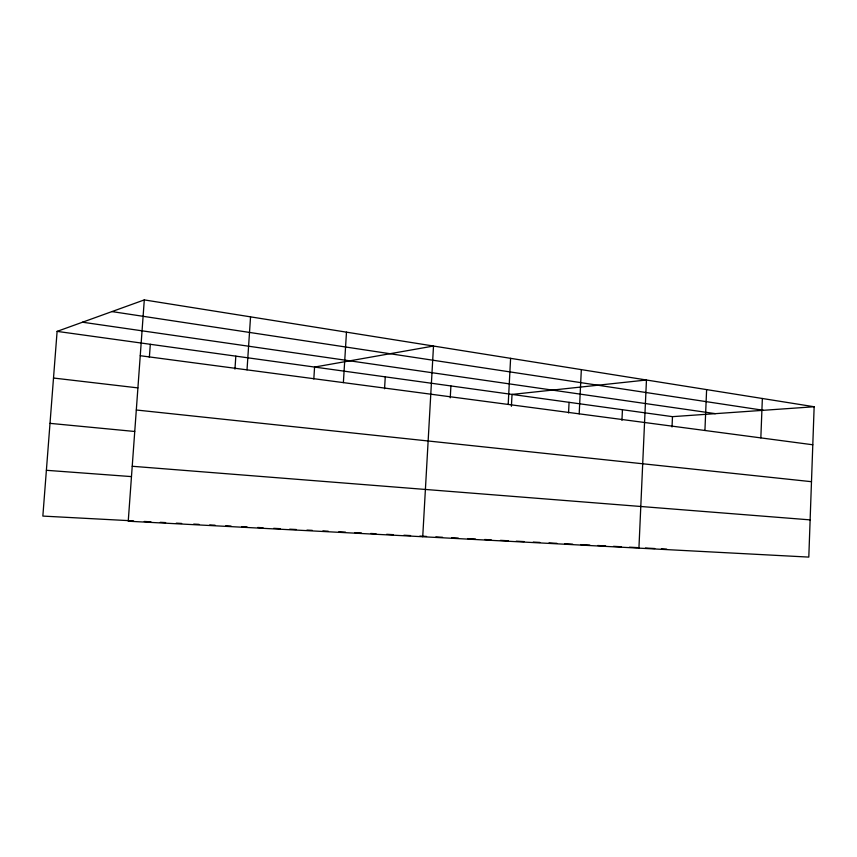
<?xml version="1.0" encoding="UTF-8"?>
<svg xmlns="http://www.w3.org/2000/svg" width="857" height="857" viewBox="0 0 857 857"><rect width="100%" height="100%" fill="white"/><g stroke="black" fill="none" stroke-linecap="round" stroke-linejoin="round"><path stroke-width="1.29" d="M814.15 406.754L808.804 557.093L128.239 521.217L144.297 299.907L814.15 406.754L672.477 416.652L57.108 331.38L42.85 516.085L133.574 520.895M760.845 437.895L762.355 398.484M704.925 430.493L706.618 389.603M638.926 548.137L646.457 380.005L512.025 394.424L511.404 406.304M672.027 426.968L672.477 416.652M621.946 420.369L622.439 409.721M568.555 412.913L569.069 402.329M579.193 413.845L581.335 369.613M508.19 404.44L510.601 358.333M450.246 397.83L450.911 385.95M422.726 536.739L433.503 346.035L314.573 367.064L313.823 379.019M384.557 388.757L385.264 376.855M343.378 382.618L346.474 332.152M234.957 369.131L235.825 356.148M247.02 369.86L250.544 316.854M149.364 357.444L150.307 344.3M57.108 331.38L144.297 299.907M144.255 521.463L150.939 521.817M160.291 522.309L165.637 522.599M176.317 523.166L181.663 523.445M193.693 524.088L199.038 524.366M209.719 524.934L215.064 525.212M225.745 525.78L231.079 526.069M241.728 526.627L247.062 526.916M257.711 527.473L263.035 527.762M273.694 528.319L280.346 528.673M289.677 529.176L296.329 529.519M306.977 530.087L312.291 530.365M322.907 530.933L328.21 531.211M338.836 531.779L345.467 532.133M354.766 532.625L361.397 532.968M370.685 533.461L375.998 533.75M386.646 534.307L393.299 534.661M403.936 535.229L410.589 535.582M419.898 536.075L426.55 536.428M435.87 536.921L442.523 537.275M451.735 537.757L458.324 538.11M467.536 538.603L475.442 539.021M484.666 539.503L491.243 539.856M500.467 540.349L508.351 540.767M516.225 541.185L524.098 541.592M533.29 542.085L539.846 542.427M549.037 542.92L556.911 543.338M564.795 543.756L572.69 544.174M580.596 544.591L589.809 545.084M597.715 545.502L605.62 545.92M613.516 546.337L621.475 546.755M629.466 547.184L637.458 547.602M645.439 548.03L654.759 548.523M661.422 548.876L666.746 549.155M46.385 470.3L131.432 476.599M132.224 466.272L810.133 519.878M50.006 423.358L134.699 431.478M136.306 410L811.483 481.688M53.509 378.033L137.87 387.889M140.248 355.719L812.8 444.772M82.508 322.211L715.37 413.652M111.946 311.584L763.373 410.299"/></g></svg>
